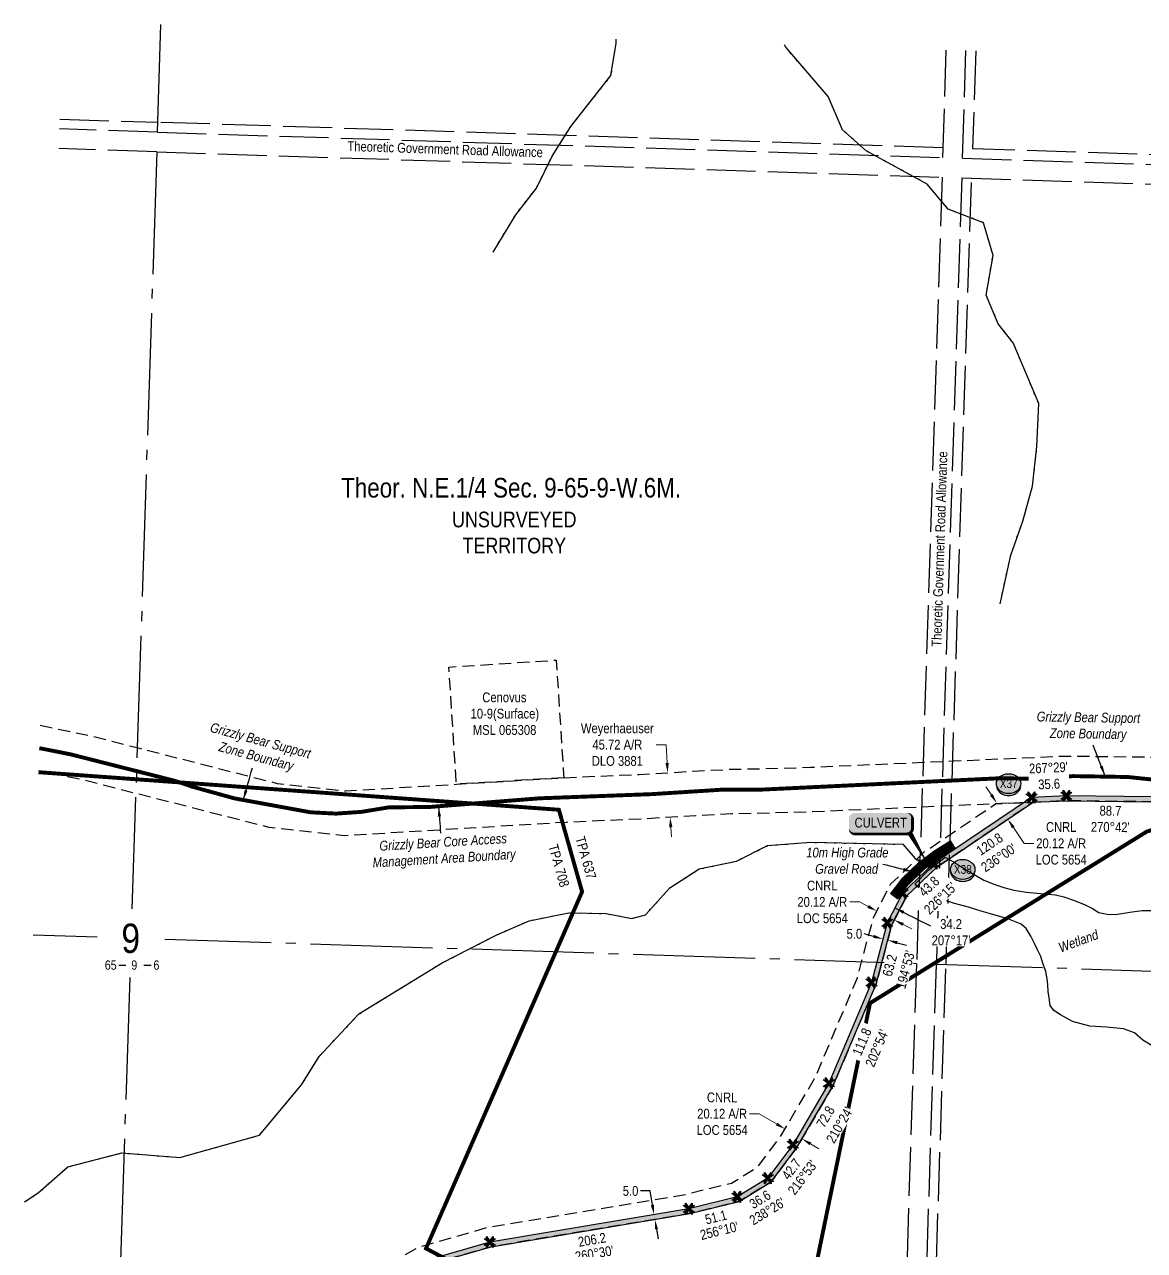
# Model space of a CAD drawing. Extents: x 350972 to 367082, y 6047220 to 6054831.
# Drawn here: x 351554 to 352699, y 6053578 to 6054831 of the extents above; entities that cross this region are included whole.
import ezdxf
from ezdxf.enums import TextEntityAlignment as Align

# ---------------------------------------------------------------- set-up
doc = ezdxf.new("R2010")
doc.units = 0
doc.header["$LTSCALE"] = 5
doc.header["$PDSIZE"] = 0.5
for name, pattern in [('CENTERLINEX3', [5, 2.5, -1, 0.5, -1]), ('DASHDOT2', [12.7, 6.35, -3.175, 0, -3.175]), ('foc-ACCESSROAD', [3.75, 2.5, -1.25]), ('foc-QUARTERLINE', [33, 25, -3, 2, -3]), ('foc-UNSURVEYED', [12.5, 10, -2.5]), ('foc-WHEELTRACKS', [2, 0.4, -1.6])]:
    doc.linetypes.add(name, pattern=pattern)
doc.layers.get('Defpoints').update_dxf_attribs({"color": 9})
for name, color, linetype in [('10', 1, 'Continuous'), ('9', 3, 'Continuous'), ('AS-ROADS', 254, 'Continuous'), ('AS-WILDLIFE', 131, 'DASHDOT2'), ('AS-WILDLIFE-BLOCK', 131, 'Continuous'), ('C-AR', 13, 'foc-ACCESSROAD'), ('C-SYMBOL', 7, 'Continuous'), ('F-AR', 190, 'foc-ACCESSROAD'), ('F-WS', 190, 'foc-ACCESSROAD'), ('L-BD', 7, 'Continuous'), ('L-BD1', 253, 'Continuous'), ('L-MON', 1, 'Continuous'), ('L-QSEC', 8, 'foc-QUARTERLINE'), ('L-ROAD-T', 7, 'Continuous'), ('L-SECLBL', 7, 'Continuous'), ('L-UNS-T', 3, 'Continuous'), ('L-USEC', 7, 'foc-UNSURVEYED'), ('P-CROSSINGS', 250, 'Continuous'), ('P-PROPOSED', 10, 'Continuous'), ('P-PROPOSED-H', 21, 'Continuous'), ('P-TXT', 4, 'Continuous'), ('T-WATER-P3', 160, 'foc-WHEELTRACKS'), ('WETLAND', 143, 'Continuous'), ('WETLAND-T', 146, 'Continuous')]:
    doc.layers.add(name, color=color, linetype=linetype)
for name, color, linetype, lineweight in [('AS-GENERAL', 48, 'Continuous', 18), ('C-AR-T', 13, 'Continuous', 9), ('F-AR-T', 190, 'Continuous', 9), ('F-WS-T', 190, 'Continuous', 9), ('T-TEXT', 48, 'Continuous', 18)]:
    doc.layers.add(name, color=color, linetype=linetype, lineweight=lineweight)
doc.layers.add('AS-TRAPPER BOUNDARY', color=7, linetype='CENTERLINEX3', true_color=0xb85c00, transparency=0.6)
doc.layers.add('AS-TRAPPER-T', color=7, linetype='Continuous', true_color=0xc26100)
doc.styles.add('175L', font='ARIALN.TTF', dxfattribs={"height": 20})
doc.styles.add('240', font='ARIALN.TTF', dxfattribs={"height": 30})
doc.styles.add('80', font='ARIALN.TTF', dxfattribs={"height": 10})
doc.styles.add('80CG', font='ARIALN.TTF', dxfattribs={"height": 10})
doc.styles.add('80L', font='ARIALN.TTF', dxfattribs={"height": 10})
doc.styles.add('Crossing', font='ARIALN.TTF', dxfattribs={"height": 10})
doc.styles.add('foc-LtypeFont', font='ARIALN.TTF', dxfattribs={"height": 7.35})
doc.styles.add('SIMPLEX', font='ARIALN.TTF')
doc.styles.get("Standard").update_dxf_attribs({"font": 'ARIALN.TTF'})
doc.linetypes.add('foc-TOPO-flowdirection-NOLINE', pattern='A,0,[">",foc-LtypeFont,S=0.3,R=0,X=0,Y=-0.945],-20,[">",foc-LtypeFont,S=0.3,R=0,X=0,Y=-0.945],0', length=20)
doc.dimstyles.new('Compass 5 000', dxfattribs={"dimscale": 5, "dimtxt": 9, "dimasz": 2, "dimexe": 0.2, "dimexo": 0.0625, "dimgap": 0.5, "dimtad": 0, "dimtih": 1, "dimtoh": 1, "dimzin": 0, "dimdsep": 46, "dimtxsty": '80CG', "dimcen": 0.1, "dimse1": 1, "dimse2": 1, "dimclrd": 256, "dimclrt": 256, "dimaunit": 1, "dimadec": 4, "dimazin": 0, "dimtfac": 0.06, "dimtofl": 0, "dimtmove": 0, "dimatfit": 1, "dimfxl": 0.2, "dimtolj": 1, "dimtzin": 0, "dimlwd": -1, "dimarcsym": 0})

# ---------------------------------------------------------------- blocks, each defined once
blk = doc.blocks.new('*D466')
at = {"layer": 'Defpoints', "color": 0, "transparency": 16777216}
for p in [(352199, 6054065.9), (352211.2, 6054066.6), (352201.6, 6054020.3)]:
    blk.add_point(p, dxfattribs=at)
at = {"layer": 'F-AR-T', "transparency": 16777216}
for p, q in [((352209.6, 6054095.3), (352199.6, 6054095.3)), ((352210.6, 6054076.6), (352209.6, 6054095.3)), ((352214.4, 6054011), (352215, 6054001))]:
    blk.add_line(p, q, dxfattribs=at)
for points in [[(352212.3, 6054076.7), (352209, 6054076.5), (352211.2, 6054066.6)], [(352216.1, 6054011.1), (352212.7, 6054010.9), (352213.8, 6054021)]]:
    blk.add_solid(points, dxfattribs=at)
at = {"layer": 'F-AR-T', "transparency": 16777216, "insert": (352159.8, 6054095.3), "char_height": 10, "attachment_point": 5, "style": '80CG'}
blk.add_mtext('\\A1;Weyerhaeuser\\P45.72 A/R\\PDLO 3881', dxfattribs=at)
blk = doc.blocks.new('*D467')
at = {"layer": 'C-AR-T', "transparency": 16777216}
for p, q in [((352542.1, 6054044), (352536.5, 6054052.3)), ((352564.6, 6054010.7), (352575.5, 6053994.4)), ((352575.5, 6053994.4), (352585.5, 6053994.4))]:
    blk.add_line(p, q, dxfattribs=at)
for points in [[(352543.5, 6054044.9), (352540.7, 6054043.1), (352547.7, 6054035.7)], [(352565.9, 6054011.7), (352563.2, 6054009.8), (352559, 6054019)]]:
    blk.add_solid(points, dxfattribs=at)
at = {"layer": 'Defpoints', "color": 0, "transparency": 16777216}
for p in [(352527.4, 6054022), (352559, 6054019), (352538.6, 6054005.3)]:
    blk.add_point(p, dxfattribs=at)
at = {"layer": 'C-AR-T', "transparency": 16777216, "insert": (352613.5, 6053994.4), "char_height": 10, "attachment_point": 5, "style": '80CG'}
blk.add_mtext('\\A1;CNRL\\P20.12 A/R\\PLOC 5654', dxfattribs=at)
blk = doc.blocks.new('*D468')
at = {"layer": 'C-AR-T', "transparency": 16777216}
for p, q in [((352304.8, 6053718), (352294.8, 6053718)), ((352322.5, 6053707.6), (352304.8, 6053718)), ((352357.1, 6053687.3), (352365.7, 6053682.2))]:
    blk.add_line(p, q, dxfattribs=at)
for points in [[(352323.4, 6053709), (352321.7, 6053706.2), (352331.2, 6053702.5)], [(352358, 6053688.7), (352356.3, 6053685.9), (352348.5, 6053692.4)]]:
    blk.add_solid(points, dxfattribs=at)
at = {"layer": 'Defpoints', "color": 0, "transparency": 16777216}
for p in [(352340.5, 6053718.5), (352357.9, 6053708.3), (352331.2, 6053702.5)]:
    blk.add_point(p, dxfattribs=at)
at = {"layer": 'C-AR-T', "transparency": 16777216, "insert": (352266.9, 6053718), "char_height": 10, "attachment_point": 5, "style": '80CG'}
blk.add_mtext('\\A1;CNRL\\P20.12 A/R\\PLOC 5654', dxfattribs=at)
blk = doc.blocks.new('*D469')
at = {"layer": 'C-AR-T', "transparency": 16777216}
for p, q in [((352407.3, 6053934.5), (352397.3, 6053934.5)), ((352416.1, 6053929.9), (352407.3, 6053934.5)), ((352451.8, 6053911.5), (352460.7, 6053907))]:
    blk.add_line(p, q, dxfattribs=at)
for points in [[(352416.9, 6053931.4), (352415.4, 6053928.4), (352425, 6053925.3)], [(352452.6, 6053913), (352451, 6053910.1), (352442.9, 6053916.1)]]:
    blk.add_solid(points, dxfattribs=at)
at = {"layer": 'Defpoints', "color": 0, "transparency": 16777216}
for p in [(352425, 6053925.3), (352425.7, 6053926.7), (352443.6, 6053917.5)]:
    blk.add_point(p, dxfattribs=at)
at = {"layer": 'C-AR-T', "transparency": 16777216, "insert": (352369.3, 6053934.5), "char_height": 10, "attachment_point": 5, "style": '80CG'}
blk.add_mtext('\\A1;CNRL\\P20.12 A/R\\PLOC 5654', dxfattribs=at)
blk = doc.blocks.new('L-SECLBL')
at = {"layer": '9', "color": 7}
for p, q in [((-5.1, -27.8), (-12.3, -27.8)), ((20.7, -27.8), (13.5, -27.8))]:
    blk.add_line(p, q, dxfattribs=at)
at = {"layer": '10', "color": 2, "style": 'SIMPLEX'}
blk.add_attdef('SEC', text='', height=30, dxfattribs=at).set_placement((0, 0), align=Align.MIDDLE)
at = {"layer": '10', "color": 5, "style": '80L'}
blk.add_attdef('TWP', text='', height=9.5, dxfattribs=at).set_placement((-14.4, -27.4), align=Align.MIDDLE_RIGHT)
blk.add_attdef('RGE', text='', height=9.5, dxfattribs=at).set_placement((3.6, -27.4), align=Align.MIDDLE_CENTER)
blk.add_attdef('MER', text='', height=9.5, dxfattribs=at).set_placement((23.2, -27.4), align=Align.MIDDLE_LEFT)
blk = doc.blocks.new('*U536')
h = blk.add_hatch(color=254)
edge = h.paths.add_edge_path()
edge.add_line((-26.5, -11.5), (26.5, -11.5))
edge.add_arc((26.5, -5.5), 6, 270, 360)
edge.add_line((32.5, -5.5), (32.5, 4))
edge.add_arc((26.5, 4), 6, 0, 90)
edge.add_line((26.5, 10), (-26.5, 10))
edge.add_arc((-26.5, 4), 6, 90, 180)
edge.add_line((-32.5, 4), (-32.5, -5.5))
edge.add_arc((-26.5, -5.5), 6, 180, 270)
at = {"color": 160, "flags": 128}
blk.add_lwpolyline([(-26.5, -11.5, 3, 3, 0), (26.5, -11.5, 3, 3, 0.414214), (32.5, -5.5, 3, 3, 0), (32.5, 4, 3, 0, 0.414214), (26.5, 10, 0, 0, 0), (-26.5, 10, 0, 0, 0.414214), (-32.5, 4, 0, 0, 0), (-32.5, -5.5, 0, 3, 0.414214)], format="xyseb", close=True, dxfattribs=at)
at = {"color": 160, "style": '80'}
blk.add_attdef('ENTER_TEXT_001', (-26.8, -4.9), '', height=10, dxfattribs=at)
blk = doc.blocks.new('xing2')
h = blk.add_hatch(color=50)
h.dxf.hatch_style = 1
edge = h.paths.add_edge_path()
edge.add_ellipse((0, 0), major_axis=(-12.5, 0), ratio=0.816297, start_angle=0, end_angle=360)
h = blk.add_hatch(color=250)
h.dxf.hatch_style = 1
edge = h.paths.add_edge_path()
edge.add_ellipse((0, -2), major_axis=(-12.5, 0), ratio=0.816297, start_angle=0, end_angle=180)
edge.add_line((12.5, -2), (12.5, 0))
edge.add_ellipse((0, 0), major_axis=(-12.5, 0), ratio=0.816297, start_angle=0, end_angle=180, ccw=False)
edge.add_line((-12.5, 0), (-12.5, -2))
at = {"color": 250}
blk.add_ellipse((0, 0), major_axis=(-12.5, 0), ratio=0.816297, dxfattribs=at)
blk.add_ellipse((0, -2), major_axis=(-12.5, 0), ratio=0.816297, start_param=0, end_param=3.141593, dxfattribs=at)
at = {"color": 250, "style": 'Crossing'}
blk.add_attdef('CROSSING', text='', height=9, dxfattribs=at).set_placement((0.1, 0), align=Align.MIDDLE_CENTER)
at = {"color": 250, "style": 'Crossing', "flags": 1}
for tag, p in [('OWNER', (0.1, -12.5)), ('DESCRIPTION', (0.1, -25.8)), ('LOCATION', (0.1, -39.3)), ('DWG_REF', (0.1, -52.8))]:
    blk.add_attdef(tag, text='', height=9, dxfattribs=at).set_placement(p, align=Align.MIDDLE_CENTER)
blk = doc.blocks.new('TEMP')
h = blk.add_hatch(color=255)
h.dxf.hatch_style = 1
h.paths.add_polyline_path([(0, 0.25), (-0.67, 1.15), (-0.67, 0.67), (-1.15, 0.67), (-0.25, 0), (-1.15, -0.67), (-0.67, -0.67), (-0.67, -1.15), (0, -0.25), (0.67, -1.15), (0.67, -0.67), (1.15, -0.67), (0.25, 0), (1.15, 0.67), (0.67, 0.67), (0.67, 1.15)])
h.paths.add_polyline_path([(0.57, 0.85), (0.57, 0.57), (0.85, 0.57), (0.08, 0), (0.85, -0.57), (0.57, -0.57), (0.57, -0.85), (0, -0.08), (-0.57, -0.85), (-0.57, -0.57), (-0.85, -0.57), (-0.08, 0), (-0.85, 0.57), (-0.57, 0.57), (-0.57, 0.85), (0, 0.08)], flags=16)
h = blk.add_hatch(color=1)
h.dxf.hatch_style = 1
h.paths.add_polyline_path([(0, 0.08), (-0.57, 0.85), (-0.57, 0.57), (-0.85, 0.57), (-0.08, 0), (-0.85, -0.57), (-0.57, -0.57), (-0.57, -0.85), (0, -0.08), (0.57, -0.85), (0.57, -0.57), (0.85, -0.57), (0.08, 0), (0.85, 0.57), (0.57, 0.57), (0.57, 0.85)])
at = {"color": 1}
for p, q in [((-0.08, 0), (0.08, 0)), ((0, 0.08), (0, -0.08))]:
    blk.add_line(p, q, dxfattribs=at)
at = {"color": 255, "flags": 128}
blk.add_lwpolyline([(-0.25, 0), (-1.15, 0.67), (-0.67, 0.67), (-0.67, 1.15), (0, 0.25), (0.67, 1.15), (0.67, 0.67), (1.15, 0.67), (0.25, 0), (1.15, -0.67), (0.67, -0.67), (0.67, -1.15), (0, -0.25), (-0.67, -1.15), (-0.67, -0.67), (-1.15, -0.67)], close=True, dxfattribs=at)
at = {"color": 1, "flags": 128}
blk.add_lwpolyline([(-0.08, 0), (-0.85, 0.57), (-0.57, 0.57), (-0.57, 0.85), (0, 0.08), (0.57, 0.85), (0.57, 0.57), (0.85, 0.57), (0.08, 0), (0.85, -0.57), (0.57, -0.57), (0.57, -0.85), (0, -0.08), (-0.57, -0.85), (-0.57, -0.57), (-0.85, -0.57)], close=True, dxfattribs=at)
blk = doc.blocks.new('*D606')
at = {"layer": 'Defpoints', "color": 0, "transparency": 16777216}
for p in [(352431.4, 6053896.7), (352429.5, 6053889.5), (352434.3, 6053888.2)]:
    blk.add_point(p, dxfattribs=at)
at = {"layer": 'P-TXT', "transparency": 16777216}
for p, q in [((352421.7, 6053899.3), (352412.1, 6053901.9)), ((352445.9, 6053892.9), (352455.5, 6053890.3))]:
    blk.add_line(p, q, dxfattribs=at)
for points in [[(352422.1, 6053900.9), (352421.3, 6053897.7), (352431.4, 6053896.7)], [(352446.3, 6053894.5), (352445.4, 6053891.3), (352436.2, 6053895.4)]]:
    blk.add_solid(points, dxfattribs=at)
at = {"layer": 'P-TXT', "transparency": 16777216, "insert": (352402.1, 6053901.9), "char_height": 10, "attachment_point": 5, "style": '80CG'}
blk.add_mtext('\\A1;5.0', dxfattribs=at)
blk = doc.blocks.new('*D607')
at = {"layer": 'Defpoints', "color": 0, "transparency": 16777216}
for p in [(352181.5, 6053612.3), (352182.3, 6053607.4), (352197.3, 6053615)]:
    blk.add_point(p, dxfattribs=at)
at = {"layer": 'P-TXT', "transparency": 16777216}
for p, q in [((352193.3, 6053639.1), (352183.3, 6053639.1)), ((352195.7, 6053624.8), (352193.3, 6053639.1)), ((352199.8, 6053600.2), (352201.4, 6053590.3))]:
    blk.add_line(p, q, dxfattribs=at)
for points in [[(352197.3, 6053625.1), (352194, 6053624.5), (352197.3, 6053615)], [(352201.4, 6053600.4), (352198.2, 6053599.9), (352198.1, 6053610)]]:
    blk.add_solid(points, dxfattribs=at)
at = {"layer": 'P-TXT', "transparency": 16777216, "insert": (352173.3, 6053639.1), "char_height": 10, "attachment_point": 5, "style": '80CG'}
blk.add_mtext('\\A1;5.0', dxfattribs=at)

msp = doc.modelspace()

# ---------------------------------------------------------------- hatches: boundary and pattern name
at = {"layer": 'P-PROPOSED-H'}
h = msp.add_hatch(color=256, dxfattribs=at)
h.dxf.hatch_style = 1
h.paths.add_polyline_path([(352865.575, 6051530.911), (352846.394, 6051712.416), (352861.427, 6051714.005), (352843.305, 6051885.488), (352749.784, 6051951.143), (352669.459, 6052001.497), (352552.598, 6052063.678), (352495.546, 6052100.649), (351984.16, 6052449.542), (351943.753, 6052482.183), (351920.41, 6052506.628), (351900.788, 6052540.765), (351887.31, 6052596.658), (351866.362, 6052754.753), (351841.297, 6053030.286), (351836.502, 6053086.973), (351812.269, 6053373.495), (351811.604, 6053421.626), (351818.326, 6053445.789), (351845.408, 6053478.257), (351917.664, 6053536.827), (351963.795, 6053562.799), (352030.64, 6053582.012), (352233.88, 6053615.997), (352284.382, 6053628.44), (352316.995, 6053648.48), (352343.381, 6053683.636), (352380.535, 6053746.97), (352424.276, 6053850.534), (352440.444, 6053911.368), (352455.506, 6053940.561), (352486.241, 6053969.986), (352584.846, 6054036.5), (352618.847, 6054037.998), (352706.795, 6054036.916), (352765.268, 6054022.323), (352786.917, 6054015.501), (352892.779, 6053964.522), (352950.904, 6053973.692), (352984.053, 6053985.967), (353012.827, 6054005.999), (353074.58, 6054058.894), (353102.498, 6054075.857), (353130.347, 6054088.052), (353169.457, 6054099.208), (353238.923, 6054110.427), (353272.3, 6054116.771), (353308.027, 6054125.895), (353341.917, 6054138.534), (353407.27, 6054166.808), (353489.563, 6054210.777), (353491.95, 6054212.052), (353518.235, 6054236.279), (353538.99, 6054256.162), (353555.049, 6054280.164), (353567.593, 6054304.032), (353580.381, 6054332.094), (353584.726, 6054362.345), (353595.582, 6054355.062), (353609.258, 6054376.171), (353694.409, 6054318.818), (353701.269, 6054339.967), (353737.551, 6054451.836), (353749.195, 6054455.339), (353703.033, 6054313.009), (353778.459, 6054262.209), (353856.595, 6054213.564), (354059.935, 6054093.899), (354127.416, 6054059.318), (354214.861, 6054014.504), (354293.753, 6053979.396), (354364.884, 6053951.226), (354377.639, 6053941.748), (354397.44, 6053934.081), (354416.56, 6053930.727), (354437.495, 6053922.422), (354523.749, 6053887.87), (354547.288, 6053878.725), (354565.85, 6053871.317), (354761.584, 6053792.179), (354863.274, 6053751.116), (354911.428, 6053735.204), (355270.187, 6053616.656), (355301.51, 6053597.572), (355390.953, 6053521.054), (355700.011, 6053300.303), (355764.104, 6053254.524), (355836.008, 6053206.849), (355887.48, 6053175.541), (355917.363, 6053159.874), (355934.486, 6053149.16), (355951.776, 6053139.498), (355970.139, 6053132.206), (356040.807, 6053095.158), (356256.471, 6052982.105), (356289.137, 6052960.844), (356298.009, 6052950.677), (356312.927, 6052936.875), (356331.509, 6052922.784), (356340.887, 6052913.865), (356505.942, 6052750.213), (356746.616, 6052511.581), (356777.83, 6052480.634), (356819.159, 6052535.756), (356823.291, 6052524.595), (356784.503, 6052472.862), (356815.902, 6052438.264), (356954.635, 6052262.661), (357190.511, 6051931.342), (357280.051, 6051815.083), (357309.205, 6051780.128), (357410.558, 6051660.056), (357463.345, 6051611.058), (357547.956, 6051632.469), (357676.315, 6051708.007), (357816.133, 6051804.657), (357737.38, 6051918.584), (357733.267, 6051915.741), (357809.178, 6051805.927), (357673.622, 6051712.223), (357546.037, 6051637.14), (357464.753, 6051616.572), (357414.182, 6051663.513), (357313.035, 6051783.342), (357283.952, 6051818.21), (357194.529, 6051934.318), (356958.635, 6052265.662), (356819.718, 6052441.497), (356790.979, 6052473.166), (356828.925, 6052523.776), (356820.663, 6052546.095), (356777.274, 6052488.226), (356750.136, 6052515.131), (356509.462, 6052753.763), (356344.37, 6052917.452), (356334.752, 6052926.599), (356316.143, 6052940.711), (356301.6, 6052954.166), (356292.447, 6052964.655), (356259.001, 6052986.423), (356043.128, 6053099.586), (355972.228, 6053136.755), (355953.928, 6053144.023), (355937.033, 6053153.464), (355919.853, 6053164.213), (355889.942, 6053179.894), (355838.69, 6053211.069), (355766.939, 6053258.643), (355702.917, 6053304.371), (355394.037, 6053524.995), (355304.455, 6053601.633), (355272.299, 6053621.223), (354912.996, 6053739.951), (354864.996, 6053755.812), (354763.458, 6053796.814), (354567.714, 6053875.956), (354549.12, 6053883.377), (354525.584, 6053892.521), (354439.346, 6053927.066), (354417.928, 6053935.563), (354398.787, 6053938.92), (354380.077, 6053946.165), (354367.337, 6053955.632), (354295.69, 6053984.005), (354217.019, 6054019.016), (354129.696, 6054063.767), (354062.345, 6054098.281), (353859.185, 6054217.841), (353781.177, 6054266.406), (353708.95, 6054315.051), (353756.895, 6054462.877), (353733.604, 6054455.868), (353696.513, 6054341.51), (353691.7, 6054326.67), (353607.829, 6054383.161), (353594.148, 6054362.044), (353580.908, 6054370.927), (353575.535, 6054333.514), (353563.102, 6054306.233), (353550.746, 6054282.724), (353535.138, 6054259.395), (353514.811, 6054239.922), (353489.031, 6054216.161), (353487.207, 6054215.187), (353405.096, 6054171.314), (353340.05, 6054143.173), (353306.531, 6054130.672), (353271.214, 6054121.653), (353238.058, 6054115.351), (353168.369, 6054104.097), (353128.65, 6054092.767), (353100.187, 6054080.302), (353071.637, 6054062.955), (353009.765, 6054009.959), (352981.72, 6053990.434), (352949.634, 6053978.553), (352893.542, 6053969.703), (352788.762, 6054020.161), (352766.626, 6054027.137), (352707.44, 6054041.908), (352618.768, 6054042.999), (352583.219, 6054041.433), (352483.092, 6053973.892), (352451.446, 6053943.595), (352435.752, 6053913.178), (352419.534, 6053852.157), (352376.057, 6053749.217), (352339.212, 6053686.41), (352313.568, 6053652.242), (352282.429, 6053633.107), (352232.868, 6053620.896), (352029.534, 6053586.896), (351961.852, 6053567.443), (351914.844, 6053540.977), (351841.881, 6053481.833), (351813.798, 6053448.165), (351806.595, 6053422.275), (351807.273, 6053373.249), (351831.52, 6053086.552), (351836.317, 6053029.849), (351861.393, 6052754.198), (351882.388, 6052595.741), (351896.096, 6052538.895), (351916.377, 6052503.612), (351940.36, 6052478.497), (351981.176, 6052445.526), (352492.777, 6052096.486), (352550.06, 6052059.366), (352666.954, 6051997.167), (352747.018, 6051946.977), (352838.572, 6051882.702), (352855.93, 6051718.452), (352840.897, 6051716.862), (352860.678, 6051529.682), (352882.7, 6051475.582), (352908.263, 6051442.648), (352914.755, 6051442.438), (352887.071, 6051478.104)])

# ---------------------------------------------------------------- linework, layer by layer
at = {"layer": 'AS-GENERAL', "const_width": 2, "flags": 128}
msp.add_lwpolyline([(352479.239, 6053969.553), (352466.905, 6053977.407)], dxfattribs=at)
at = {"layer": 'AS-ROADS', "const_width": 9.999, "flags": 128}
msp.add_lwpolyline([(352442.276, 6053939.94), (352453.817, 6053955.141), (352470.857, 6053971.536), (352485.762, 6053982.675), (352503.191, 6053993.668)], dxfattribs=at)
at = {"layer": 'AS-TRAPPER BOUNDARY', "const_width": 4, "flags": 128}
msp.add_lwpolyline([(353848.583, 6054761.531), (353742.429, 6054538.271), (353590.525, 6054323.037), (353369.009, 6054267.718), (353255.087, 6054006.686), (353079.458, 6053899.042), (352989.277, 6053927.476), (352876.932, 6054052.542), (352701.294, 6054006.656), (352418.071, 6053831.063), (352361.11, 6053554.153), (352264.587, 6053462.39), (352100.025, 6053508.207), (351964.201, 6053580.347), (352123.772, 6053944.942), (352100.036, 6054028.777), (351568.134, 6054067.151)], dxfattribs=at)
at = {"layer": 'AS-WILDLIFE', "const_width": 4, "flags": 128}
msp.add_lwpolyline([(351568.939, 6054091.758), (351601.25, 6054085.324), (351707.589, 6054058.318), (351725.123, 6054052.39), (351768.218, 6054040.439), (351846.158, 6054026.182), (351872.118, 6054024.832), (351898.078, 6054026.611), (351926.028, 6054031.201), (351968.328, 6054031.654), (352005.732, 6054034.598), (352080.399, 6054040.472), (352194.81, 6054044.734), (352265.31, 6054049.194), (352306.66, 6054049.354), (352551.471, 6054061.006), (352588.121, 6054060.377), (352625.742, 6054063.178), (352681.502, 6054062.268), (352709.662, 6054059.329), (352736.341, 6054053.16), (352782.621, 6054036.221), (352844.369, 6054006.254), (352865.749, 6053998.244), (352886.249, 6053994.715), (352940.059, 6053998.006), (352960.69, 6054003.755), (352984.49, 6054013.844), (353056.403, 6054077.412), (353075.004, 6054089.702), (353107.902, 6054106.978), (353120.055, 6054113.36), (353137.686, 6054118.639), (353185.156, 6054127.091), (353231.627, 6054131.941), (353258.377, 6054139.151), (353348.818, 6054166.479), (353398.481, 6054191.46), (353431.541, 6054208.089), (353470.852, 6054232.159), (353503.254, 6054260.365)], dxfattribs=at)
at = {"layer": 'C-AR', "flags": 128}
msp.add_lwpolyline([(352926.611, 6051442.038), (352908.263, 6051442.648), (352882.7, 6051475.582), (352860.678, 6051529.682), (352859.542, 6051540.476), (352854.013, 6051592.782), (352852.436, 6051607.699), (352846.935, 6051659.737), (352840.279, 6051722.696), (352830.034, 6051819.67), (352825.505, 6051862.502), (352824.26, 6051874.278), (352738.654, 6051934.377), (352667.753, 6051978.824), (352659.379, 6051984.073), (352649.657, 6051989.246), (352542.384, 6052046.325), (352484.405, 6052083.897), (352438.665, 6052115.103), (352409.139, 6052135.247), (352211.599, 6052270.012), (351972.151, 6052433.382), (351966.511, 6052437.938), (351930.101, 6052467.35), (351905.534, 6052493.076), (351904.181, 6052494.493), (351889.17, 6052520.608), (351881.924, 6052533.215), (351867.514, 6052592.971), (351846.375, 6052752.522), (351821.266, 6053028.529), (351816.267, 6053087.631), (351792.173, 6053372.507), (351791.458, 6053424.233), (351800.113, 6053455.347), (351831.222, 6053492.642), (351906.322, 6053553.517), (351955.981, 6053581.475), (352026.19, 6053601.656), (352229.811, 6053635.703), (352276.526, 6053647.213), (352303.21, 6053663.61), (352326.615, 6053694.793), (352362.525, 6053756.007), (352405.204, 6053857.059), (352409.494, 6053873.199), (352421.573, 6053918.645), (352439.175, 6053952.765), (352469.247, 6053981.554), (352473.575, 6053985.697), (352500.148, 6054003.622), (352546.376, 6054034.807), (352584.846, 6054036.5), (352499.34, 6053978.822), (352486.241, 6053969.986), (352468.312, 6053952.821), (352455.506, 6053940.561), (352440.444, 6053911.368), (352430.123, 6053872.531), (352424.276, 6053850.534), (352380.535, 6053746.97), (352343.381, 6053683.636), (352316.995, 6053648.48), (352284.382, 6053628.44), (352233.88, 6053615.997), (352030.64, 6053582.012), (351963.795, 6053562.799), (351917.664, 6053536.827), (351845.408, 6053478.257), (351818.326, 6053445.789), (351811.604, 6053421.626), (351812.269, 6053373.495), (351836.502, 6053086.973), (351841.297, 6053030.286), (351866.362, 6052754.753), (351887.31, 6052596.658), (351900.788, 6052540.765), (351920.403, 6052506.621), (351943.753, 6052482.168), (351983.487, 6052449.998), (352249.068, 6052268.8), (352409.914, 6052159.068), (352439.44, 6052138.924), (352495.545, 6052100.647), (352552.597, 6052063.677), (352669.458, 6052001.494), (352749.784, 6051951.143), (352829.042, 6051895.501), (352843.305, 6051885.488), (352843.702, 6051881.731), (352845.386, 6051867.024), (352861.427, 6051714.005), (352871.947, 6051614.732), (352872.462, 6051609.832), (352874.03, 6051594.943), (352875.087, 6051584.904), (352880.363, 6051534.8), (352900.458, 6051485.509), (352934.401, 6051441.786), (352926.611, 6051442.038)], close=True, dxfattribs=at)
at = {"layer": 'F-AR', "flags": 128}
for points in [[(353774.304, 6054763.941), (353746.828, 6054704.305), (353716.393, 6054665.765), (353713.843, 6054662.543), (353679.131, 6054636.792), (353662.542, 6054624.496), (353626.617, 6054568.332), (353601.53, 6054493.135), (353590.278, 6054429.06), (353589.361, 6054395.6), (353586.17, 6054372.511), (353584.726, 6054362.345), (353580.381, 6054332.094), (353567.593, 6054304.032), (353555.049, 6054280.164), (353538.99, 6054256.162), (353518.235, 6054236.279), (353491.95, 6054212.053), (353407.27, 6054166.808), (353341.917, 6054138.534), (353308.027, 6054125.895), (353297.713, 6054123.261), (353272.3, 6054116.771), (353238.923, 6054110.427), (353169.457, 6054099.208), (353130.347, 6054088.052), (353102.498, 6054075.857), (353074.581, 6054058.894), (353012.827, 6054005.999), (352984.053, 6053985.967), (352950.904, 6053973.692), (352892.779, 6053964.522), (352880.521, 6053970.424), (352786.917, 6054015.501), (352765.268, 6054022.323), (352706.795, 6054036.916), (352618.847, 6054037.998), (352584.846, 6054036.5), (352546.376, 6054034.807), (352501.098, 6054032.813), (352470.873, 6054031.482), (352359.224, 6054026.565), (352276.821, 6054024.459), (352239.792, 6054022.494), (352184.224, 6054019.307), (352107.42, 6054015.9), (351881.01, 6054002.174), (351803.717, 6054010.675), (351667.475, 6054045.467), (351613.145, 6054059.34), (351568.185, 6054068.715)], [(351569.702, 6054115.09), (351623.47, 6054103.878), (351669.005, 6054092.25), (351811.91, 6054055.757), (351882.133, 6054048.034), (351995.305, 6054054.895), (352105.07, 6054061.549), (352182.179, 6054064.972), (352237.272, 6054068.132), (352274.483, 6054070.106), (352342.112, 6054071.59), (352357.252, 6054072.23), (352362.105, 6054072.444), (352472.365, 6054077.3), (352502.59, 6054078.631), (352618.122, 6054083.718), (352713.484, 6054082.545), (352787.471, 6054062.736), (352788.25, 6054062.508), (352831.913, 6054039.561), (352887.5, 6054011.26), (352897.726, 6054012.853), (352941.228, 6054019.636), (352943.744, 6054020.075), (352946.241, 6054020.607), (352948.717, 6054021.232), (352951.168, 6054021.946), (352953.592, 6054022.751), (352955.984, 6054023.644), (352958.341, 6054024.626), (352960.662, 6054025.693), (352962.94, 6054026.845), (352965.175, 6054028.08), (352967.363, 6054029.397), (352969.5, 6054030.794), (352971.585, 6054032.268), (352975.584, 6054035.443), (353032.518, 6054084.158), (353040.155, 6054090.455), (353048.017, 6054096.469), (353056.094, 6054102.191), (353064.375, 6054107.613), (353072.849, 6054112.73), (353081.504, 6054117.532), (353090.328, 6054122.016), (353099.312, 6054126.172), (353108.44, 6054129.999), (353117.703, 6054133.488), (353127.088, 6054136.636), (353136.581, 6054139.439), (353146.171, 6054141.893), (353165.586, 6054145.74), (353244.21, 6054158.357), (353256.227, 6054160.504), (353268.16, 6054163.076), (353279.995, 6054166.07), (353291.716, 6054169.482), (353299.291, 6054171.982), (353303.308, 6054173.308), (353326.05, 6054182.179), (353387.286, 6054208.605), (353447.206, 6054240.53), (353452.471, 6054243.462), (353457.624, 6054246.587), (353462.657, 6054249.901), (353467.563, 6054253.401), (353472.335, 6054257.08), (353476.968, 6054260.934), (353485.787, 6054269.146), (353503.772, 6054285.72), (353515.714, 6054303.57), (353526.534, 6054324.156), (353536.069, 6054345.082), (353540.922, 6054378.868), (353544.74, 6054406.634), (353545.04, 6054435.712), (353557.098, 6054504.383), (353585.055, 6054588.18), (353617.434, 6054638.794), (353628.564, 6054656.203), (353644.607, 6054668.094), (353681.737, 6054695.639), (353707.59, 6054728.369), (353724.719, 6054765.55)]]:
    msp.add_lwpolyline(points, dxfattribs=at)
at = {"layer": 'F-WS', "flags": 128}
msp.add_lwpolyline([(352105.07, 6054061.549), (351995.305, 6054054.895), (351995.112, 6054057.877), (351994.713, 6054064.03), (351987.543, 6054174.604), (352097.276, 6054181.721), (352104.901, 6054064.534), (352105.07, 6054061.549)], close=True, dxfattribs=at)
at = {"layer": 'L-QSEC', "flags": 128}
for points in [[(351689.585, 6054721.484), (351693.183, 6054831.47)], [(351688.926, 6054701.375), (351663.613, 6053927.394)], [(351627.909, 6053898.552), (351562.69, 6053900.667)], [(352465.66, 6053871.382), (351697.151, 6053896.306)], [(353253.971, 6053845.813), (352485.769, 6053870.729)], [(351661.325, 6053857.432), (351636.34, 6053093.478)]]:
    msp.add_lwpolyline(points, dxfattribs=at)
at = {"layer": 'L-USEC', "flags": 128}
for points in [[(352492.491, 6054695.438), (352496.073, 6054805.418)], [(352512.6, 6054694.783), (352516.183, 6054804.765)], [(352526.225, 6054804.439), (352522.97, 6054704.5)], [(351589.966, 6054734.766), (351689.913, 6054731.524)], [(351689.579, 6054721.484), (351589.637, 6054724.726)], [(351689.579, 6054721.484), (352492.491, 6054695.438)], [(352492.82, 6054705.478), (351689.913, 6054731.524)], [(351688.926, 6054701.375), (351588.98, 6054704.617)], [(351688.926, 6054701.375), (352491.839, 6054675.329)], [(352512.6, 6054694.785), (353315.376, 6054668.741)], [(353315.701, 6054678.782), (352522.97, 6054704.5)], [(352491.839, 6054675.329), (352465.66, 6053871.382)], [(352511.948, 6054674.674), (352485.769, 6053870.727)], [(352495.81, 6053870.403), (352521.988, 6054674.35)], [(352511.948, 6054674.676), (353314.724, 6054648.631)], [(352465.66, 6053871.382), (352439.485, 6053067.433)], [(352485.769, 6053870.727), (352459.595, 6053066.778)], [(352469.635, 6053066.455), (352495.81, 6053870.403)]]:
    msp.add_lwpolyline(points, dxfattribs=at)
at = {"layer": 'T-WATER-P3', "flags": 128}
for points in [[(352032.845, 6054598.895), (352055.877, 6054637.003), (352076.979, 6054664.351), (352093.201, 6054696.96), (352112.292, 6054727.127), (352153.285, 6054779.194), (352158.697, 6054812.392), (352158.716, 6054816.365)], [(352550.977, 6054239.386), (352561.889, 6054288.922), (352574.291, 6054323.901), (352584.183, 6054359.639), (352588.775, 6054400.185), (352590.527, 6054443.992), (352564.431, 6054506.078), (352549.182, 6054525.566), (352536.843, 6054554.914), (352543.845, 6054595.223), (352534.247, 6054628.861), (352498.038, 6054642.668), (352476.619, 6054668.175), (352413.981, 6054702.484), (352389.812, 6054723.821), (352375.414, 6054757.938), (352331.877, 6054808.155), (352330.508, 6054810.79)], [(352174.689, 6053917.751), (352188.659, 6053921.361), (352213.281, 6053948.84), (352243.342, 6053968.219), (352281.752, 6053976.28), (352313.403, 6053992.159), (352357.463, 6053995.529), (352451.694, 6053993.48), (352464.283, 6053978.892), (352480.321, 6053968.839)], [(351553.772, 6053627.97), (351567.611, 6053637.124), (351598.113, 6053663.914), (351653.404, 6053677.981), (351712.514, 6053673.294), (351793.865, 6053696.072), (351837.078, 6053747.649), (351854.88, 6053776.458), (351895.553, 6053819.995), (351980.716, 6053872.251), (352036.647, 6053901.052), (352069.528, 6053915.391), (352110.159, 6053923.47), (352148.369, 6053922.701), (352174.689, 6053917.751)]]:
    msp.add_lwpolyline(points, dxfattribs=at)
at = {"layer": 'T-WATER-P3', "linetype": 'foc-TOPO-flowdirection-NOLINE', "flags": 128}
for points in [[(352032.845, 6054598.895), (352055.877, 6054637.003), (352076.979, 6054664.351), (352093.201, 6054696.96), (352112.292, 6054727.127), (352153.285, 6054779.194), (352158.697, 6054812.392), (352158.716, 6054816.365)], [(352550.977, 6054239.386), (352561.889, 6054288.922), (352574.291, 6054323.901), (352584.183, 6054359.639), (352588.775, 6054400.185), (352590.527, 6054443.992), (352564.431, 6054506.078), (352549.182, 6054525.566), (352536.843, 6054554.914), (352543.845, 6054595.223), (352534.247, 6054628.861), (352498.038, 6054642.668), (352476.619, 6054668.175), (352413.981, 6054702.484), (352389.812, 6054723.821), (352375.414, 6054757.938), (352331.877, 6054808.155), (352330.508, 6054810.79)], [(352174.689, 6053917.751), (352188.659, 6053921.361), (352213.281, 6053948.84), (352243.342, 6053968.219), (352281.752, 6053976.28), (352313.403, 6053992.159), (352357.463, 6053995.529), (352451.694, 6053993.48), (352464.283, 6053978.892), (352480.321, 6053968.839)], [(351553.772, 6053627.97), (351567.611, 6053637.124), (351598.113, 6053663.914), (351653.404, 6053677.981), (351712.514, 6053673.294), (351793.865, 6053696.072), (351837.078, 6053747.649), (351854.88, 6053776.458), (351895.553, 6053819.995), (351980.716, 6053872.251), (352036.647, 6053901.052), (352069.528, 6053915.391), (352110.159, 6053923.47), (352148.369, 6053922.701), (352174.689, 6053917.751)]]:
    msp.add_lwpolyline(points, dxfattribs=at)
at = {"layer": 'WETLAND', "flags": 128}
msp.add_lwpolyline([(352707.353, 6053787.053), (352696.859, 6053793.349), (352688.464, 6053800.695), (352677.271, 6053804.892), (352659.781, 6053806.641), (352642.641, 6053807.691), (352625.151, 6053812.238), (352612.908, 6053819.234), (352606.052, 6053823.453), (352605.982, 6053823.543), (352602.229, 6053828.704), (352601.281, 6053836.528), (352600.162, 6053843.02), (352599.938, 6053849.736), (352599.043, 6053855.78), (352597.733, 6053863.563), (352595.013, 6053871.003), (352593.304, 6053876.44), (352592.55, 6053878.839), (352589.192, 6053885.555), (352586.282, 6053892.047), (352582.476, 6053899.659), (352577.775, 6053907.27), (352572.626, 6053911.748), (352558.97, 6053917.121), (352541.284, 6053922.493), (352531.658, 6053925.18), (352518.897, 6053929.209), (352504.346, 6053932.791), (352485.317, 6053939.507), (352474.795, 6053943.313), (352463.987, 6053952.766), (352477.974, 6053966.989), (352494.881, 6053980.314), (352494.881, 6053980.314), (352502.749, 6053975.818), (352502.926, 6053975.955), (352509.369, 6053971.745), (352518.814, 6053966.148), (352526.859, 6053961.251), (352534.554, 6053956.703), (352545.748, 6053952.506), (352554.842, 6053949.358), (352564.986, 6053946.559), (352577.929, 6053944.461), (352596.118, 6053942.712), (352607.662, 6053941.662), (352616.057, 6053939.913), (352626.201, 6053936.415), (352637.394, 6053931.868), (352645.439, 6053927.67), (352652.086, 6053923.823), (352662.23, 6053921.724), (352670.974, 6053922.074), (352683.567, 6053924.172), (352696.16, 6053925.921), (352705.604, 6053925.921)], dxfattribs=at)

# ---------------------------------------------------------------- block references
at = {"xscale": 0.99986273, "yscale": 0.99986273, "zscale": 0.99986273}
msp.add_blockref('*U536', (352429.077, 6054015.503), dxfattribs=at).add_auto_attribs({'ENTER_TEXT_001': 'CULVERT'})
at = {"layer": 'L-MON', "xscale": 4.999313650000024, "yscale": 4.999313650000024, "zscale": 4.999313650000024}
for p in [(352435.752, 6053913.178), (352376.057, 6053749.217), (352339.212, 6053686.41), (352313.567, 6053652.242), (352282.429, 6053633.107), (352232.868, 6053620.897), (352029.534, 6053586.896)]:
    msp.add_blockref('TEMP', p, dxfattribs=at)
at = {"layer": 'L-SECLBL'}
msp.add_blockref('L-SECLBL', (351662.368, 6053897.417), dxfattribs=at).add_auto_attribs({'SEC': '9', 'TWP': '65', 'RGE': '9', 'MER': '6'})
at = {"layer": 'P-CROSSINGS', "xscale": 0.99986273, "yscale": 0.99986273, "zscale": 0.99986273}
msp.add_blockref('xing2', (352559.793, 6054055.462), dxfattribs=at).add_auto_attribs({'CROSSING': 'X37'})

# ---------------------------------------------------------------- texts
at = {"layer": 'C-SYMBOL', "color": 3, "style": '175L'}
msp.add_text('Theor. N.E.1/4 Sec. 9-65-9-W.6M.', height=20, dxfattribs=at).set_placement((352051.167, 6054341.943), align=Align.BOTTOM_CENTER)
at = {"layer": 'F-WS-T', "insert": (352004.337, 6054148.689), "char_height": 10, "attachment_point": 1, "style": '80L'}
msp.add_mtext_dynamic_manual_height_columns('\\pi17.38629;Cenovus\\P\\pi5.44222;10-9(Surface)\\P\\pi7.70007;MSL 065308', width=78.99495, gutter_width=50, heights=[0], dxfattribs=at)
at = {"layer": 'L-BD1'}
for s, rotation, p in [('42.7', 53.110205, (352337.722, 6053661.518)), ("216%%d53'", 53.110205, (352349.118, 6053652.965)), ('36.6', 31.570653, (352305.604, 6053630.453)), ("238%%d26'", 31.570653, (352313.064, 6053618.314)), ('51.1', 13.841058, (352260.519, 6053612.286)), ("256%%d10'", 13.841058, (352263.927, 6053598.452)), ('206.2', 9.492818, (352133.928, 6053589.229)), ("260%%d30'", 9.492818, (352136.278, 6053575.176))]:
    msp.add_text(s, height=9.9986, rotation=rotation, dxfattribs=at).set_placement(p, align=Align.MIDDLE_CENTER)
at = {"layer": 'L-BD1', "char_height": 9.99863, "attachment_point": 2}
for s, insert, width, rotation in [("88.7 270%%D42'", (352663.942, 6054032.727), 39.16693, 359.295159), ("120.8 236%%D00'", (352537.51, 6053997.783), 41.98802, 34.001549)]:
    msp.add_mtext(s, dxfattribs=dict(at, insert=insert, width=width, rotation=rotation))
at = {"layer": 'L-ROAD-T', "style": '80L'}
for rotation, p in [(358.142028, (351983.747, 6054704.013)), (88.197395, (352489.101, 6054295.325))]:
    msp.add_text('Theoretic Government Road Allowance', height=9.99677, rotation=rotation, dxfattribs=at).set_placement(p, align=Align.MIDDLE_CENTER)
at = {"layer": 'L-UNS-T', "color": 3, "insert": (352054.411, 6054312.041), "char_height": 15.99483, "attachment_point": 5, "style": '80L'}
msp.add_mtext_dynamic_manual_height_columns('UNSURVEYED TERRITORY', width=126.37292, gutter_width=47.485, heights=[0], dxfattribs=at)
at = {"layer": 'T-TEXT', "insert": (352351.348, 6053990.033), "char_height": 9.99863, "attachment_point": 1, "style": '80L'}
msp.add_mtext_dynamic_manual_height_columns('\\pi1.54078;{\\fArial Narrow|b0|i1|c0|p34;10m High Grade\\P\\pi10.69369;Gravel Road}', width=85.13715, gutter_width=50, heights=[0], dxfattribs=at)
at = {"layer": 'WETLAND-T', "insert": (352608.906, 6053891.89), "char_height": 10.00052, "attachment_point": 1, "rotation": 20, "style": '80L'}
msp.add_mtext_dynamic_manual_height_columns('\\pi0.76627;{\\fArial Narrow|b0|i1|c0|p34;Wetland}', width=42.6875, gutter_width=50, heights=[0], dxfattribs=at)

# ---------------------------------------------------------------- dimensions: what is measured, and where the dimension line sits
at = {"layer": 'P-TXT'}
dim = msp.add_linear_dim(base=(352197.324, 6053614.953), p1=(352182.292, 6053607.371), p2=(352181.468, 6053612.302), angle=99.492818, text='5.0', dimstyle='Compass 5 000', dxfattribs=at)
dim.commit()
dim.dimension.update_dxf_attribs({"geometry": '*D607', "text_midpoint": (352173.338, 6053639.077), "dimtype": 161})

# ---------------------------------------------------------------- leaders
at = {"layer": 'AS-WILDLIFE-BLOCK', "path_type": 1}
for points in [[(352658.072, 6054063.862), (352646.223, 6054094.89)], [(351777.431, 6054038.754), (351786.755, 6054071.763)], [(351977.221, 6054031.896), (351978.929, 6054004.918)]]:
    msp.add_leader(points, dimstyle='Compass 5 000', override={"dimgap": 0.5, "dimtad": 0}, dxfattribs=at)

# ---------------------------------------------------------------- next in the draw order: texts
at = {"layer": 'AS-TRAPPER-T', "insert": (352127.519, 6053979.761), "char_height": 10.0033, "attachment_point": 5, "rotation": 285.808038, "style": '240', "bg_fill": 3, "box_fill_scale": 1.1, "bg_fill_color": 256, "bg_fill_transparency": 0}
msp.add_mtext_dynamic_manual_height_columns('TPA 637', width=51.24919, gutter_width=45.015, heights=[0], dxfattribs=at)
at = {"layer": 'AS-WILDLIFE-BLOCK', "char_height": 10.00329, "attachment_point": 5, "style": '240', "bg_fill": 3, "box_fill_scale": 1.1, "bg_fill_color": 256, "bg_fill_transparency": 0}
for insert, rotation in [((352641.222, 6054113.405), 359.065333), ((351792.511, 6054090.118), 344.86269)]:
    msp.add_mtext_dynamic_manual_height_columns('{\\fArial Narrow|b0|i1|c0|p34;\\C131;Grizzly Bear Support\\PZone Boundary}', width=106.27412, gutter_width=45.015, heights=[0], dxfattribs=dict(at, insert=insert, rotation=rotation))
at = {"layer": 'AS-WILDLIFE-BLOCK', "insert": (351982.283, 6053985.936), "char_height": 9.99677, "attachment_point": 5, "rotation": 3.469304, "style": '240', "bg_fill": 3, "box_fill_scale": 1.15, "bg_fill_color": 256, "bg_fill_true_color": 256, "bg_fill_transparency": 0}
msp.add_mtext_dynamic_manual_height_columns('{\\fArial Narrow|b0|i1|c0|p34;Grizzly Bear Core Access \\PManagement Area Boundary}', width=147.2216, gutter_width=44.985, heights=[0], dxfattribs=at)

# ---------------------------------------------------------------- next in the draw order: texts
at = {"layer": 'AS-TRAPPER-T', "insert": (352099.98, 6053971.649), "char_height": 10.0033, "attachment_point": 5, "rotation": 285.808038, "style": '240', "bg_fill": 3, "box_fill_scale": 1.1, "bg_fill_color": 256, "bg_fill_transparency": 0}
msp.add_mtext_dynamic_manual_height_columns('TPA 708', width=51.24919, gutter_width=45.015, heights=[0], dxfattribs=at)

# ---------------------------------------------------------------- next in the draw order: linework, layer by layer
at = {"layer": 'P-PROPOSED', "flags": 128}
for points in [[(352707.44, 6054041.908), (352618.768, 6054042.999), (352583.219, 6054041.433), (352483.092, 6053973.892), (352451.446, 6053943.595), (352435.752, 6053913.178), (352419.534, 6053852.157), (352376.057, 6053749.217), (352339.212, 6053686.41), (352313.568, 6053652.242), (352282.429, 6053633.107), (352232.868, 6053620.896), (352029.534, 6053586.896), (351961.852, 6053567.443)], [(351963.795, 6053562.799), (352030.64, 6053582.012), (352233.88, 6053615.997), (352284.382, 6053628.44), (352316.995, 6053648.48), (352343.381, 6053683.636), (352380.535, 6053746.97), (352424.276, 6053850.534), (352440.444, 6053911.368), (352455.506, 6053940.561), (352486.241, 6053969.986), (352584.846, 6054036.5), (352618.847, 6054037.998), (352706.795, 6054036.916)]]:
    msp.add_lwpolyline(points, dxfattribs=at)

# ---------------------------------------------------------------- next in the draw order: dimensions: what is measured, and where the dimension line sits
at = {"layer": 'F-AR-T'}
dim = msp.add_linear_dim(base=(352211.218, 6054066.637), p1=(352201.649, 6054020.306), p2=(352199.031, 6054065.938), angle=93.283065, text='Weyerhaeuser\\P45.72 A/R\\PDLO 3881', dimstyle='Compass 5 000', dxfattribs=at)
dim.commit()
dim.dimension.update_dxf_attribs({"geometry": '*D466', "text_midpoint": (352159.825, 6054095.314), "dimtype": 161})

# ---------------------------------------------------------------- next in the draw order: texts
at = {"layer": 'L-BD1', "attachment_point": 2, "bg_fill": 3, "box_fill_scale": 1.1, "bg_fill_color": 256, "bg_fill_transparency": 0}
for s, insert, char_height, width, rotation in [("267%%D29'\\P35.6", (352600.22, 6054076.684), 9.9986, 39.16693, 2.522961), ("63.2 194%%D53'", (352433.37, 6053870.943), 9.99863, 31.59115, 75.11583), ("111.8 202%%D54'", (352405.165, 6053793.516), 9.99863, 35.8177, 67.102932), ("72.8\\P210%%D24'", (352368.304, 6053717.503), 9.9986, 36.76376, 59.602808)]:
    msp.add_mtext(s, dxfattribs=dict(at, insert=insert, char_height=char_height, width=width, rotation=rotation))
at = {"layer": 'L-BD1', "insert": (352500.936, 6053916.951), "char_height": 9.99863, "width": 35.93289, "attachment_point": 2, "bg_fill": 3, "box_fill_scale": 1.1, "bg_fill_color": 256, "bg_fill_transparency": 0}
msp.add_mtext("34.2 207%%D17'", dxfattribs=at)

# ---------------------------------------------------------------- next in the draw order: block references
at = {"layer": 'L-MON', "xscale": 4.999313650000024, "yscale": 4.999313650000024, "zscale": 4.999313650000024}
for p in [(352583.219, 6054041.433), (352618.768, 6054042.999), (352419.534, 6053852.157)]:
    msp.add_blockref('TEMP', p, dxfattribs=at)

# ---------------------------------------------------------------- next in the draw order: texts
at = {"layer": 'L-BD1', "insert": (352474.906, 6053954.021), "char_height": 9.99863, "width": 39.28052, "attachment_point": 2, "rotation": 43.751825, "bg_fill": 3, "box_fill_scale": 1.1, "bg_fill_color": 256, "bg_fill_transparency": 0}
msp.add_mtext("43.8 226%%D15'", dxfattribs=at)

# ---------------------------------------------------------------- next in the draw order: dimensions: what is measured, and where the dimension line sits
at = {"layer": 'C-AR-T'}
for base, p1, p2, angle, picture, middle in [((352558.959, 6054019.038), (352527.389, 6054021.998), (352538.634, 6054005.328), 304.001555, '*D467', (352613.467, 6053994.446)), ((352331.153, 6053702.528), (352357.868, 6053708.331), (352340.525, 6053718.505), 149.60312, '*D468', (352266.898, 6053717.977))]:
    dim = msp.add_linear_dim(base=base, p1=p1, p2=p2, angle=angle, text='CNRL\\P20.12 A/R\\PLOC 5654', dimstyle='Compass 5 000', dxfattribs=at)
    dim.commit()
    dim.dimension.update_dxf_attribs({"geometry": picture, "text_midpoint": middle, "dimtype": 161})
at = {"layer": 'P-TXT'}
dim = msp.add_linear_dim(base=(352431.38, 6053896.726), p1=(352434.295, 6053888.231), p2=(352429.463, 6053889.515), angle=165.11583, text='5.0', dimstyle='Compass 5 000', dxfattribs=at)
dim.commit()
dim.dimension.update_dxf_attribs({"geometry": '*D606', "text_midpoint": (352402.098, 6053901.863), "dimtype": 161})

# ---------------------------------------------------------------- next in the draw order: linework, layer by layer
at = {"layer": 'T-TEXT', "color": 160, "flags": 128}
msp.add_lwpolyline([(352479.239, 6053969.553, 0, 4.999, 0), (352459.452, 6054003.867, 0, 0, 0)], format="xyseb", dxfattribs=at)

# ---------------------------------------------------------------- next in the draw order: block references
at = {"layer": 'L-MON', "xscale": 4.999313650000024, "yscale": 4.999313650000024, "zscale": 4.999313650000024}
for p in [(352483.092, 6053973.892), (352451.445, 6053943.595)]:
    msp.add_blockref('TEMP', p, dxfattribs=at)
at = {"layer": 'P-CROSSINGS', "xscale": 0.99986273, "yscale": 0.99986273, "zscale": 0.99986273}
msp.add_blockref('xing2', (352512.883, 6053967.785), dxfattribs=at).add_auto_attribs({'CROSSING': 'X38'})

# ---------------------------------------------------------------- next in the draw order: dimensions: what is measured, and where the dimension line sits
at = {"layer": 'C-AR-T'}
dim = msp.add_linear_dim(base=(352425.03, 6053925.346), p1=(352443.585, 6053917.455), p2=(352425.715, 6053926.674), angle=152.711198, text='CNRL\\P20.12 A/R\\PLOC 5654', dimstyle='Compass 5 000', dxfattribs=at)
dim.commit()
dim.dimension.update_dxf_attribs({"geometry": '*D469', "text_midpoint": (352369.336, 6053934.516), "dimtype": 161})

# ---------------------------------------------------------------- next in the draw order: leaders
at = {"layer": 'L-BD', "path_type": 1}
msp.add_leader([(352443.583, 6053928.356), (352479.746, 6053910.139)], dimstyle='Compass 5 000', override={"dimgap": 0.5, "dimtad": 0}, dxfattribs=at)
at = {"layer": 'T-TEXT', "path_type": 1}
msp.add_leader([(352461.977, 6053965.326), (352431.046, 6053972.963)], dimstyle='Compass 5 000', override={"dimgap": 0.5, "dimtad": 0}, dxfattribs=at)

doc.saveas('drawing.dxf')
